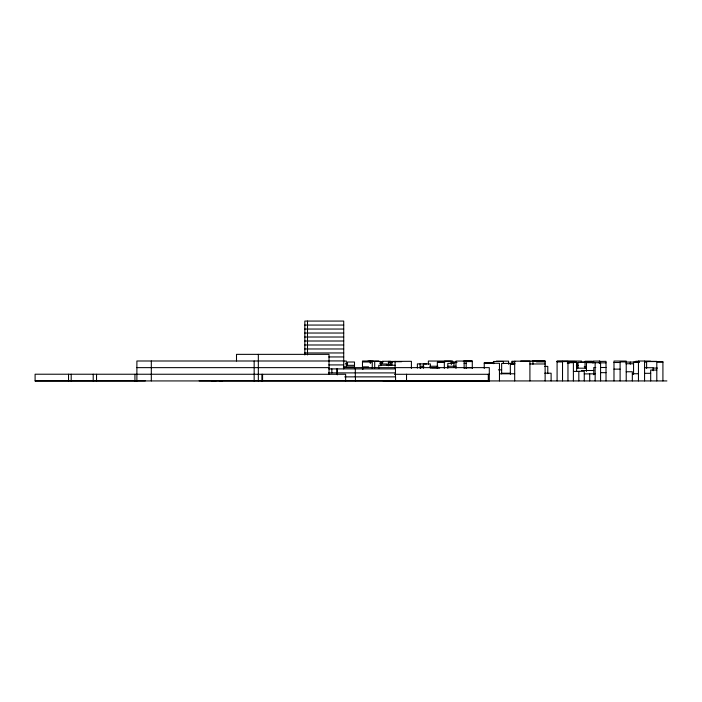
<?xml version="1.0" encoding="UTF-8"?>
<svg xmlns="http://www.w3.org/2000/svg" width="702" height="702" viewBox="0 0 702 702"><rect width="100%" height="100%" fill="white"/><g stroke="black" fill="none" stroke-linecap="round" stroke-linejoin="round"><path stroke-width="1.05" d="M666.9 380.932L35.1 380.932L145.323 380.861M211.644 380.932L215.935 380.861M304.826 325.061L343.717 325.061M304.826 329.045L343.717 329.045M304.826 333.029L343.717 333.029M304.826 337.013L343.717 337.013M304.826 341.005L343.717 341.005M304.826 344.989L343.717 344.989M304.826 348.973L343.717 348.973M304.826 352.957L343.717 352.957M328.808 356.949L343.717 356.949M328.808 360.933L343.717 360.933M329.027 360.995L136.89 360.995L136.89 380.932M343.296 361.056L346.349 361.056L346.349 367.409M378.782 361.003L362.478 361.012L362.478 368.392M452.72 361.065L428.36 361.039L428.36 364.18M496.419 361.144L508.599 361.144L508.599 364.268M520.779 361.03L545.129 361.056L545.129 380.932M581.554 361.065L557.09 361.03L557.09 380.932M599.877 361.1L592.988 361.1L592.988 363.188M367.909 361.161L373.35 361.161M464.136 361.188L472.288 361.258L463.302 361.293M532.95 361.188L545.129 361.188M585.047 361.232L592.04 361.232M635.731 361.258L638.995 361.258M644.568 361.24L650.684 361.24M389.663 361.433L411.407 361.311L411.407 368.427M515.022 361.302L511.767 361.302L511.767 363.478M532.081 361.319L545.129 361.319M557.09 361.39L567.962 361.302L567.962 380.932M599.499 361.416L606.019 361.328L606.019 380.932M644.568 361.354L656.8 361.363M444.84 361.477L452.693 361.477M472.288 361.556L466.172 361.556L466.172 368.524M567.962 361.46L575.166 361.46M592.04 361.512L585.047 361.512L585.047 367.83M401.614 361.697L391.83 361.697L391.83 364.9M557.09 361.591L565.522 361.591M593.743 361.705L586.477 361.705L586.442 371.376M536.433 361.855L545.129 361.855M557.09 361.828L562.521 361.828M362.478 361.986L372.262 361.986L372.262 368.296M379.87 361.986L383.134 361.986M437.899 361.925L445.103 361.925M450.544 361.925L455.975 361.925M581.054 361.995L585.047 361.995M626.219 361.916L620.103 361.916L620.103 380.932M567.962 362.127L576.658 362.127L576.658 371.525M626.219 362.065L638.995 362.083M644.427 362.083L646.603 362.083M444.331 362.179L437.337 362.179L437.337 368.427M567.277 362.179L571.305 362.179M633.555 374.35L633.555 362.285L638.995 362.285M662.916 362.223L656.8 362.223L656.8 380.932M567.69 362.399L575.342 362.399M585.047 362.372L578.053 362.372L578.053 367.83M633.555 362.337L636.819 362.337M452.72 362.583L457.002 362.53M613.987 362.504L620.103 362.504M633.555 362.469L638.995 362.469M392.541 362.644L388.25 362.644L388.25 365.874M492.944 362.706L484.248 362.706L484.248 368.471M567.962 362.697L573.394 362.697L573.394 380.932M586.442 362.68L600.579 362.697L600.579 380.932M599.025 362.829L606.019 362.829M567.277 363.101L569.322 363.101M379.659 363.32L380.721 363.32M484.248 363.276L499.464 363.276L499.464 380.932M453.94 363.382L447.823 363.382L447.823 368.357M464.136 363.355L466.172 363.355M515.022 363.39L501.64 363.469L501.64 373.876M625.947 363.75L633.555 363.75M345.331 363.829L347.367 363.829M426.57 363.882L417.383 363.882L417.383 368.146M380.826 363.978L386.942 363.978M529.913 363.969L545.129 363.969M510.336 364.478L514.689 364.478M328.808 364.917L343.717 364.917M386.398 364.821L391.83 364.821M346.349 365.33L354.501 365.33M395.094 365.251L378.782 365.251L378.782 368.392M576.36 365.452L578.404 365.452M423.938 366.26L420.709 366.26L420.709 368.357M429.887 366.26L437.899 366.26M447.823 366.26L455.975 366.26M544.603 366.383L547.779 366.383L547.779 373.657M584.266 366.541L586.442 366.541M343.629 366.892L354.501 366.892M362.478 366.874L368.594 366.874M595.822 367.497L593.787 367.497L593.787 374.728M600.921 367.497L606.019 367.497M136.89 367.637L329.027 367.637M343.383 367.637L489.303 367.637L489.303 380.932L404.922 380.879M464.136 367.769L472.288 367.769M644.427 367.725L653.132 367.725L653.132 370.779M431.519 368.067L439.671 368.067M653.132 368.076L657.476 368.076M576.658 368.19L586.442 368.19M328.808 368.901L395.454 368.901L395.454 376.877M613.987 369.138L620.103 369.138M498.376 369.849L501.64 369.849M656.8 370.059L650.684 370.059L650.684 380.932M581.554 370.507L593.787 370.507M573.394 371.411L578.834 371.411M626.219 371.762L632.335 371.762L632.335 380.932M600.579 372.657L606.019 372.657M328.492 372.894L395.454 372.894M501.64 373.227L510.336 373.227M544.743 373.21L551.114 373.21L551.114 380.932M644.568 373.315L650.684 373.315M499.464 373.789L514.689 373.78M595.147 373.85L589.706 373.85L589.706 380.932M632.335 373.727L638.451 373.727M584.266 373.885L589.706 373.885M394.436 374.289L489.303 374.289M344.726 376.877L395.577 376.877L395.577 380.861M199.14 380.861L489.303 380.861M426.711 380.879L431.239 380.888M455.651 380.888L465.47 380.896M383.187 380.861L403.799 380.879M219.34 380.861L222.183 380.932M662.916 380.932L662.916 361.574L646.603 361.574L646.603 368.366M644.568 380.932L644.568 361.021L638.451 361.021L638.451 380.932M630.299 362.083L630.299 364.18M626.219 380.932L626.219 361.065L613.987 361.065L613.987 380.932M599.499 361.1L599.499 363.583M595.147 362.697L595.147 380.932M585.45 366.541L585.45 368.603M584.266 380.932L584.266 371.27L578.834 371.27L578.834 380.932M577.097 362.846L577.097 368.164M562.521 361.302L562.521 380.932M532.95 361.03L532.95 364.303M529.913 380.932L529.913 361.179L514.689 361.179L514.689 380.932M512.899 361.302L512.899 363.478M510.336 363.39L510.336 374.35M503.352 363.627L503.352 361.469L493.418 361.469L493.418 363.627M493.796 361.469L493.796 363.627M488.311 374.219L488.302 380.861M472.288 368.48L472.288 361.003L455.975 361.074L455.975 368.392M464.136 361.074L464.136 368.392M453.94 362.53L453.94 366.856M451.316 364.531L451.316 361.249L444.331 361.249L444.331 368.427M430.352 368.19L430.352 363.943L423.359 363.943L423.359 368.357M420.033 363.882L420.033 368.146M406.528 374.219L406.528 380.861M395.094 361.311L395.094 368.392M390.435 363.46L390.435 361.276L382.309 361.276L382.309 363.46M388.917 361.276L388.917 363.46M380.826 365.742L380.826 361.407L374.71 361.407L374.71 367.918M370.63 361.003L370.63 363.101M370.191 361.003L370.191 363.101M362.811 367.637L362.811 369.542M355.44 376.877L355.44 380.861M355.317 368.901L355.317 376.877M354.501 368.489L354.501 362.013L347.516 362.013L347.516 365.163M345.63 380.932L345.63 374.289L35.1 374.219L35.1 380.932M343.717 368.901L343.717 321.068L304.826 321.068L304.826 354.949M337.311 368.901L337.311 374.886M336.916 368.901L336.916 372.894M331.835 368.901L331.835 372.894M329.027 374.289L329.027 354.352L236.504 354.352L236.504 360.995M307.502 321.068L307.502 354.949M262.574 374.289L262.574 380.932M261.916 374.289L261.916 380.932M258.336 354.352L258.336 380.932M254.159 360.995L254.159 380.932M151.316 360.995L151.316 380.932M134.933 374.289L134.933 380.932M96.534 374.289L96.534 380.932M93.208 374.219L93.208 380.861M71.192 374.219L71.192 380.861M68.533 374.219L68.533 380.861"/></g></svg>
